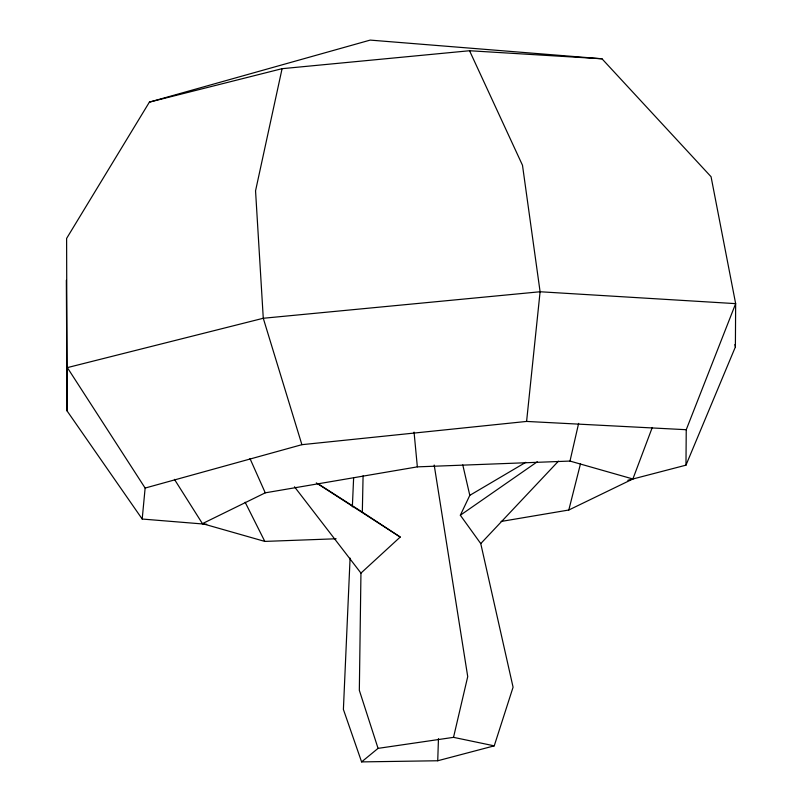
<?xml version="1.0" encoding="UTF-8"?>
<svg xmlns="http://www.w3.org/2000/svg" width="802" height="802" viewBox="0 0 802 802"><rect width="100%" height="100%" fill="white"/><g stroke="black" fill="none" stroke-linecap="round" stroke-linejoin="round"><path stroke-width="1.2" d="M206.736 524.297L142.195 519.034L67.077 410.925L66.606 238.435L149.403 102.115L370.193 40.1L601.981 58.787L711.063 176.731L735.655 303.637L735.384 346.945L685.971 465.16L627.816 480.318M685.971 465.16L686.241 429.712L735.655 303.637L540.097 291.758L263.277 318.264L67.348 367.617L145.132 488.057L142.195 519.034M294.494 486.794L360.95 573.109L359.336 690.342L378.063 748.366L361.602 761.9L343.396 709.429L350.083 558.092M360.95 573.109L400.218 537.049L362.324 512.117L363.085 475.817M361.602 761.9L437.732 760.757L438.463 738.612M352.349 506.814L353.622 478.052M145.132 488.057L301.893 444.679L526.593 421.431L540.097 291.758L522.493 165.272L469.551 50.737L282.083 68.681L149.403 102.115M282.083 68.681L255.547 190.836L263.277 318.264L301.893 444.679M174.435 479.345L202.435 523.636L265.251 492.829L417.351 466.864L569.991 461.07L578.633 423.366M378.063 748.366L453.521 737.349L467.726 676.617L434.193 465.04M501.12 521.46L568.808 510.012L580.478 463.847M437.732 760.757L494.232 745.85L513.079 687.204L480.759 543.596L460.338 515.235L469.802 495.345L525.781 462.323M568.808 510.012L632.878 478.984L652.267 427.486M480.759 543.596L558.433 461.17M460.338 515.235L537.31 461.762M202.435 523.636L264.81 541.41L336.118 538.774M526.593 421.431L686.241 429.712M469.551 50.737L601.981 58.787M453.521 737.349L494.232 745.85M569.991 461.07L632.878 478.984M318.324 483.947L362.324 512.117M316.299 482.894L400.218 537.049M245.151 502.232L264.81 541.41M249.983 458.543L265.251 492.829M462.774 464.899L469.802 495.345M734.913 344.499L735.384 346.945M414.053 432.108L417.351 466.864M66.345 280.189L67.077 410.925"/></g></svg>
